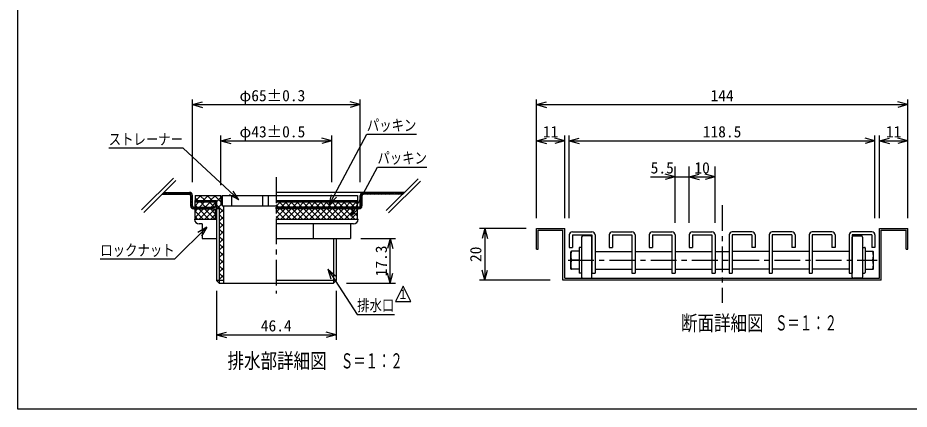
# Model space of a CAD drawing. Units: millimetres, scale not verified, with parts at other scales. Extents: x -1365 to 1365, y -930 to 870.
# Drawn here: x -1365 to 362, y -930 to -172 of the extents above; entities that cross this region are included whole.
import ezdxf
from ezdxf.enums import TextEntityAlignment as Align

# ---------------------------------------------------------------- set-up
doc = ezdxf.new("R2010")
doc.units = ezdxf.units.MM
doc.header["$LTSCALE"] = 10
doc.linetypes.add('CHAIN1', pattern=[8, 5, -1, 1, -1])
for name, color, linetype in [('0-7_枠細線', 5, 'Continuous'), ('0-8_枠中線', 5, 'Continuous'), ('1-2_極細2', 2, 'Continuous'), ('1-3_細線2', 4, 'Continuous'), ('1-5_寸法2', 7, 'Continuous')]:
    doc.layers.add(name, color=color, linetype=linetype)
doc.styles.add('ＭＳ ゴシック', font='')
doc.styles.get('ＭＳ ゴシック').set_extended_font_data('MS Gothic')

msp = doc.modelspace()

# ---------------------------------------------------------------- linework, layer by layer
at = {"layer": '0-7_枠細線'}
for p, q in [((-618.26, -691.32), (-633.26, -721.32)), ((-603.26, -721.32), (-618.26, -691.32)), ((-633.26, -721.32), (-603.26, -721.32))]:
    msp.add_line(p, q, dxfattribs=at)
at = {"layer": '0-8_枠中線'}
msp.add_lwpolyline([(-1365, -930), (-1365, 870), (1365, 870), (1365, -930)], close=True, dxfattribs=at)
at = {"layer": '1-2_極細2'}
for p, q in [((-1063.58, -482.24), (-1125.31, -543.97)), ((-589.37, -483.33), (-651.11, -545.07)), ((-1058.86, -486.95), (-1120.59, -548.69)), ((-584.66, -488.05), (-646.39, -549.78)), ((-1085.29, -513.38), (-1032.58, -513.38)), ((-1082.28, -513.38), (-1078.78, -509.88)), ((-1081.79, -509.88), (-1032.58, -509.88)), ((-1078.75, -513.38), (-1075.25, -509.88)), ((-1075.21, -513.38), (-1071.71, -509.88)), ((-1071.68, -513.38), (-1068.18, -509.88)), ((-1068.14, -513.38), (-1064.64, -509.88)), ((-1064.61, -513.38), (-1061.11, -509.88)), ((-1061.07, -513.38), (-1057.57, -509.88)), ((-1057.54, -513.38), (-1054.04, -509.88)), ((-1054, -513.38), (-1050.5, -509.88)), ((-1050.46, -513.38), (-1046.96, -509.88)), ((-1046.93, -513.38), (-1043.43, -509.88)), ((-1043.39, -513.38), (-1039.89, -509.88)), ((-1039.86, -513.38), (-1036.36, -509.88)), ((-1036.32, -513.38), (-1032.82, -509.88)), ((-1032.79, -513.38), (-1029.91, -510.51)), ((-1030.45, -514.58), (-1027.94, -512.08)), ((-1030.08, -517.75), (-1026.76, -514.43)), ((-1030.08, -515.88), (-1030.08, -535.88)), ((-1030.08, -521.28), (-1026.58, -517.78)), ((-1026.58, -535.88), (-1026.58, -515.88)), ((-1020.26, -525.88), (-1010.26, -515.88)), ((-1012.22, -515.88), (-1002.22, -525.88)), ((-1006.11, -525.88), (-996.11, -515.88)), ((-998.08, -515.88), (-988.08, -525.88)), ((-991.97, -525.88), (-981.97, -515.88)), ((-983.94, -515.88), (-971.58, -528.24)), ((-615.93, -509.88), (-864.08, -509.88)), ((-701.58, -516.03), (-695.44, -509.88)), ((-701.58, -535.88), (-701.58, -515.88)), ((-701.58, -519.56), (-698.08, -516.06)), ((-698.08, -515.88), (-698.08, -535.88)), ((-619.43, -513.38), (-695.58, -513.38)), ((-695.4, -513.38), (-691.9, -509.88)), ((-691.86, -513.38), (-688.36, -509.88)), ((-688.33, -513.38), (-684.83, -509.88)), ((-684.79, -513.38), (-681.29, -509.88)), ((-681.26, -513.38), (-677.76, -509.88)), ((-677.72, -513.38), (-674.22, -509.88)), ((-674.19, -513.38), (-670.69, -509.88)), ((-670.65, -513.38), (-667.15, -509.88)), ((-667.12, -513.38), (-663.62, -509.88)), ((-663.58, -513.38), (-660.08, -509.88)), ((-660.04, -513.38), (-656.54, -509.88)), ((-656.51, -513.38), (-653.01, -509.88)), ((-652.97, -513.38), (-649.47, -509.88)), ((-649.44, -513.38), (-645.94, -509.88)), ((-645.9, -513.38), (-642.4, -509.88)), ((-642.37, -513.38), (-638.87, -509.88)), ((-638.83, -513.38), (-635.33, -509.88)), ((-635.3, -513.38), (-631.8, -509.88)), ((-631.76, -513.38), (-628.26, -509.88)), ((-628.22, -513.38), (-624.72, -509.88)), ((-624.69, -513.38), (-621.19, -509.88)), ((-621.15, -513.38), (-617.65, -509.88)), ((-1030.08, -524.82), (-1026.58, -521.32)), ((-1030.08, -528.35), (-1026.58, -524.85)), ((-1030.08, -531.89), (-1026.58, -528.39)), ((-1030.08, -535.42), (-1026.58, -531.92)), ((-1029.52, -538.4), (-1026.58, -535.46)), ((-1021.58, -520.67), (-1016.36, -525.88)), ((-1021.58, -535.69), (-1014.27, -528.38)), ((-1021.58, -534.81), (-1018, -538.38)), ((-1012.96, -538.38), (-1002.96, -528.38)), ((-1011.03, -528.38), (-1001.03, -538.38)), ((-1001.64, -538.38), (-991.64, -528.38)), ((-994.06, -528.38), (-984.06, -538.38)), ((-990.33, -538.38), (-981.58, -529.63)), ((-980.08, -528.13), (-971.58, -519.63)), ((-980.08, -533.88), (-966.58, -547.38)), ((-978.69, -540.88), (-971.13, -533.33)), ((-864.08, -536.58), (-855.88, -528.38)), ((-864.08, -533.92), (-859.61, -538.38)), ((-858.3, -528.38), (-848.3, -538.38)), ((-854.57, -538.38), (-844.57, -528.38)), ((-846.99, -528.38), (-836.99, -538.38)), ((-843.25, -538.38), (-833.25, -528.38)), ((-835.67, -528.38), (-825.67, -538.38)), ((-831.94, -538.38), (-821.94, -528.38)), ((-824.36, -528.38), (-814.36, -538.38)), ((-820.62, -538.38), (-810.62, -528.38)), ((-813.04, -528.38), (-803.04, -538.38)), ((-809.31, -538.38), (-799.31, -528.38)), ((-801.73, -528.38), (-791.73, -538.38)), ((-798, -538.38), (-788, -528.38)), ((-790.42, -528.38), (-780.42, -538.38)), ((-786.68, -538.38), (-776.68, -528.38)), ((-779.1, -528.38), (-769.1, -538.38)), ((-775.37, -538.38), (-765.37, -528.38)), ((-767.79, -528.38), (-757.79, -538.38)), ((-764.06, -538.38), (-754.06, -528.38)), ((-756.48, -528.38), (-746.48, -538.38)), ((-752.74, -538.38), (-742.74, -528.38)), ((-745.16, -528.38), (-735.16, -538.38)), ((-741.43, -538.38), (-731.43, -528.38)), ((-733.85, -528.38), (-723.85, -538.38)), ((-730.12, -538.38), (-720.12, -528.38)), ((-722.53, -528.38), (-712.53, -538.38)), ((-718.8, -538.38), (-708.8, -528.38)), ((-711.22, -528.38), (-706.58, -533.03)), ((-706.22, -541.88), (-698.08, -533.74)), ((-701.58, -523.1), (-698.08, -519.6)), ((-701.58, -526.63), (-698.08, -523.13)), ((-701.58, -530.17), (-698.08, -526.67)), ((-701.58, -533.7), (-698.08, -530.2)), ((-1028, -540.42), (-1025.51, -537.93)), ((-1025.71, -541.66), (-1022.43, -538.38)), ((-1024.08, -538.38), (-986.58, -538.38)), ((-1022.4, -541.88), (-1018.9, -538.38)), ((-1021.58, -558.32), (-1005.14, -541.88)), ((-1021.58, -547), (-1016.46, -541.88)), ((-1021.58, -546.12), (-1005.82, -561.88)), ((-1018.86, -541.88), (-1015.36, -538.38)), ((-1015.32, -541.88), (-1011.82, -538.38)), ((-1014.5, -541.88), (-994.5, -561.88)), ((-1013.83, -561.88), (-993.83, -541.88)), ((-1011.79, -541.88), (-1008.29, -538.38)), ((-1008.25, -541.88), (-1004.75, -538.38)), ((-1004.72, -541.88), (-1001.22, -538.38)), ((-1003.19, -541.88), (-983.19, -561.88)), ((-1002.52, -561.88), (-982.52, -541.88)), ((-1001.18, -541.88), (-997.68, -538.38)), ((-997.65, -541.88), (-994.15, -538.38)), ((-994.11, -541.88), (-990.61, -538.38)), ((-991.88, -541.88), (-981.58, -552.18)), ((-991.2, -561.88), (-981.58, -552.26)), ((-990.58, -541.88), (-987.08, -538.38)), ((-987.04, -541.88), (-986.58, -541.42)), ((-975.08, -551.42), (-966.58, -542.92)), ((-704.08, -538.38), (-864.08, -538.38)), ((-864.08, -559.21), (-846.75, -541.88)), ((-864.08, -547.9), (-858.07, -541.88)), ((-864.08, -545.23), (-847.43, -561.88)), ((-856.11, -541.88), (-836.11, -561.88)), ((-855.44, -561.88), (-835.44, -541.88)), ((-844.8, -541.88), (-824.8, -561.88)), ((-844.12, -561.88), (-824.12, -541.88)), ((-833.49, -541.88), (-813.49, -561.88)), ((-832.81, -561.88), (-812.81, -541.88)), ((-822.17, -541.88), (-802.17, -561.88)), ((-821.5, -561.88), (-801.5, -541.88)), ((-810.86, -541.88), (-790.86, -561.88)), ((-810.18, -561.88), (-790.18, -541.88)), ((-799.54, -541.88), (-779.54, -561.88)), ((-798.87, -561.88), (-778.87, -541.88)), ((-788.23, -541.88), (-768.23, -561.88)), ((-787.56, -561.88), (-767.56, -541.88)), ((-776.92, -541.88), (-756.92, -561.88)), ((-776.24, -561.88), (-756.24, -541.88)), ((-765.6, -541.88), (-745.6, -561.88)), ((-764.93, -561.88), (-744.93, -541.88)), ((-754.29, -541.88), (-734.29, -561.88)), ((-753.62, -561.88), (-733.62, -541.88)), ((-742.98, -541.88), (-722.98, -561.88)), ((-742.3, -561.88), (-722.3, -541.88)), ((-741.58, -541.88), (-741.58, -538.38)), ((-741.58, -541.88), (-738.08, -538.38)), ((-738.04, -541.88), (-734.54, -538.38)), ((-734.51, -541.88), (-731.01, -538.38)), ((-731.66, -541.88), (-711.66, -561.88)), ((-730.99, -561.88), (-710.99, -541.88)), ((-730.97, -541.88), (-727.47, -538.38)), ((-727.44, -541.88), (-723.94, -538.38)), ((-723.9, -541.88), (-720.4, -538.38)), ((-720.36, -541.88), (-716.86, -538.38)), ((-720.35, -541.88), (-706.58, -555.65)), ((-719.67, -561.88), (-706.58, -548.79)), ((-716.83, -541.88), (-713.33, -538.38)), ((-713.29, -541.88), (-709.79, -538.38)), ((-709.76, -541.88), (-706.26, -538.38)), ((-709.03, -541.88), (-706.58, -544.34)), ((-707.49, -538.38), (-706.58, -537.47)), ((-702.47, -541.66), (-698.3, -537.5)), ((-1021.58, -557.44), (-1017.13, -561.88)), ((-975.08, -553.03), (-966.58, -561.53)), ((-975.08, -565.56), (-966.58, -557.06)), ((-975.08, -567.17), (-966.58, -575.67)), ((-864.08, -556.55), (-858.74, -561.88)), ((-708.36, -561.88), (-706.58, -560.1)), ((-975.08, -579.7), (-966.58, -571.2)), ((-975.08, -581.31), (-966.58, -589.81)), ((-975.08, -593.84), (-966.58, -585.34)), ((-360, -619.88), (-360, -579.88)), ((-360, -579.88), (-305, -579.88)), ((-356.5, -619.88), (-356.5, -583.38)), ((-356.5, -583.38), (-308.5, -583.38)), ((-308.5, -679.88), (-308.5, -583.38)), ((-305, -676.38), (-305, -579.88)), ((305, -676.38), (305, -579.88)), ((305, -579.88), (360, -579.88)), ((308.5, -679.88), (308.5, -583.38)), ((308.5, -583.38), (356.5, -583.38)), ((356.5, -619.88), (356.5, -583.38)), ((360, -619.88), (360, -579.88)), ((-975.08, -595.45), (-966.58, -603.95)), ((-975.08, -607.98), (-966.58, -599.48)), ((-975.08, -609.6), (-966.58, -618.1)), ((-975.08, -622.13), (-966.58, -613.63)), ((-360, -619.88), (-356.5, -619.88)), ((356.5, -619.88), (360, -619.88)), ((-975.08, -623.74), (-966.58, -632.24)), ((-975.08, -636.27), (-966.58, -627.77)), ((-975.08, -637.88), (-966.58, -646.38)), ((-975.08, -650.41), (-966.58, -641.91)), ((-975.08, -652.02), (-966.58, -660.52)), ((-975.08, -664.55), (-966.58, -656.05)), ((-277.23, -641.38), (-292.26, -641.38)), ((277.23, -641.38), (292.26, -641.38)), ((-975.08, -666.16), (-966.58, -674.66)), ((-975.08, -678.7), (-966.58, -670.2)), ((-975.08, -680.31), (-974.5, -680.88)), ((308.5, -679.88), (-308.5, -679.88)), ((-305, -676.38), (305, -676.38))]:
    msp.add_line(p, q, dxfattribs=at)
at = {"layer": '1-2_極細2', "linetype": 'CHAIN1'}
for p, q in [((-864.08, -480.54), (-864.08, -705.55)), ((0, -534.64), (0, -723.82)), ((-298.5, -641.38), (300.47, -641.38))]:
    msp.add_line(p, q, dxfattribs=at)
at = {"layer": '1-2_極細2'}
for points in [[(-1024.08, -541.88), (-986.58, -541.88), (-986.58, -538.38)], [(-704.08, -541.88), (-864.08, -541.88), (-864.08, -538.38)]]:
    msp.add_lwpolyline(points, dxfattribs=at)
for centre, radius, start, end in [((-1032.58, -515.88), 6, 0, 90), ((-1032.58, -515.88), 2.5, 0, 90), ((-695.58, -515.88), 6, 90, 180), ((-695.58, -515.88), 2.5, 90, 180), ((-1024.08, -535.88), 6, 180, 270), ((-1024.08, -535.88), 2.5, 180, 270), ((-704.08, -535.88), 2.5, 270, 360), ((-704.08, -535.88), 6, 270, 360), ((-254.47, -632.63), 38.79, 166.96433, 193.03802), ((254.47, -632.63), 38.79, 346.96198, 13.03567), ((-254.47, -650.14), 38.79, 166.96198, 193.03567), ((254.47, -650.14), 38.79, 346.96433, 13.03802)]:
    msp.add_arc(centre, radius, start, end, dxfattribs=at)
at = {"layer": '1-3_細線2'}
for p, q in [((-1021.58, -515.88), (-971.58, -515.88)), ((-1021.58, -515.88), (-1021.58, -525.88)), ((-971.58, -518.88), (-971.58, -515.88)), ((-968.58, -515.88), (-971.58, -518.88)), ((-968.58, -535.88), (-968.58, -515.88)), ((-968.58, -515.88), (-864.08, -515.88)), ((-950.83, -515.88), (-950.83, -535.88)), ((-890.83, -515.88), (-890.83, -535.88)), ((-879.58, -515.88), (-879.58, -535.88)), ((-864.08, -515.88), (-706.58, -515.88)), ((-706.58, -515.88), (-706.58, -525.88)), ((-1021.58, -525.88), (-980.08, -525.88)), ((-1021.58, -528.38), (-1021.58, -525.88)), ((-1021.58, -538.38), (-1021.58, -528.38)), ((-981.58, -538.38), (-981.58, -528.38)), ((-980.08, -525.88), (-980.08, -680.88)), ((-971.58, -518.88), (-971.58, -532.88)), ((-968.58, -535.88), (-971.58, -532.88)), ((-864.08, -525.88), (-706.58, -525.88)), ((-864.08, -528.38), (-706.58, -528.38)), ((-706.58, -528.38), (-706.58, -525.88)), ((-706.58, -538.38), (-706.58, -528.38)), ((-1021.58, -538.38), (-981.58, -538.38)), ((-1021.58, -541.88), (-981.58, -541.88)), ((-1021.58, -561.88), (-1021.58, -541.88)), ((-981.58, -561.88), (-981.58, -541.88)), ((-968.58, -535.88), (-864.08, -535.88)), ((-864.08, -538.38), (-706.58, -538.38)), ((-706.58, -561.88), (-706.58, -541.88)), ((-1022.58, -561.88), (-980.08, -561.88)), ((-1021.58, -561.88), (-980.08, -561.88)), ((-864.08, -561.88), (-705.58, -561.88)), ((-1007.83, -570.88), (-1013.58, -570.88)), ((-1007.83, -570.88), (-1007.83, -599.38)), ((-714.58, -570.88), (-864.08, -570.88)), ((-792.2, -599.38), (-792.2, -570.88)), ((-720.33, -570.88), (-720.33, -599.38)), ((-290.25, -586.38), (-252.25, -586.38)), ((-212.75, -586.38), (-174.75, -586.38)), ((-135.25, -586.38), (-97.25, -586.38)), ((-57.75, -586.38), (-19.75, -586.38)), ((57.75, -586.38), (19.75, -586.38)), ((135.25, -586.38), (97.25, -586.38)), ((212.75, -586.38), (174.75, -586.38)), ((290.25, -586.38), (252.25, -586.38)), ((-1007.83, -599.38), (-980.08, -599.38)), ((-864.08, -599.38), (-720.33, -599.38)), ((-753.08, -599.38), (-753.08, -685.88)), ((-748.08, -599.38), (-748.08, -680.88)), ((-296.25, -592.38), (-296.25, -616.38)), ((-290.25, -592.38), (-252.25, -592.38)), ((-290.25, -592.38), (-290.25, -616.38)), ((-272.25, -596.38), (-272.25, -673.88)), ((-254.75, -593.88), (-269.75, -593.88)), ((-252.25, -592.38), (-252.25, -666.38)), ((-252.25, -673.88), (-252.25, -596.38)), ((-246.25, -592.38), (-246.25, -666.38)), ((-218.75, -592.38), (-218.75, -616.38)), ((-212.75, -592.38), (-174.75, -592.38)), ((-212.75, -592.38), (-212.75, -616.38)), ((-174.75, -592.38), (-174.75, -666.38)), ((-168.75, -592.38), (-168.75, -666.38)), ((-141.25, -592.38), (-141.25, -616.38)), ((-135.25, -592.38), (-135.25, -616.38)), ((-91.25, -592.38), (-91.25, -666.38)), ((-63.75, -592.38), (-63.75, -616.38)), ((-57.75, -592.38), (-57.75, -616.38)), ((-13.75, -592.38), (-13.75, -666.38)), ((13.75, -592.38), (13.75, -666.38)), ((57.75, -592.38), (57.75, -616.38)), ((63.75, -592.38), (63.75, -616.38)), ((91.25, -592.38), (91.25, -666.38)), ((135.25, -592.38), (97.25, -592.38)), ((97.25, -592.38), (97.25, -666.38)), ((135.25, -592.38), (135.25, -616.38)), ((141.25, -592.38), (141.25, -616.38)), ((168.75, -592.38), (168.75, -666.38)), ((212.75, -592.38), (174.75, -592.38)), ((174.75, -592.38), (174.75, -666.38)), ((212.75, -592.38), (212.75, -616.38)), ((218.75, -592.38), (218.75, -616.38)), ((246.25, -592.38), (246.25, -666.38)), ((252.25, -592.38), (252.25, -666.38)), ((290.25, -592.38), (252.25, -592.38)), ((252.25, -673.88), (252.25, -596.38)), ((254.75, -593.88), (269.75, -593.88)), ((272.25, -596.38), (272.25, -673.88)), ((290.25, -592.38), (290.25, -616.38)), ((296.25, -592.38), (296.25, -616.38)), ((-296.25, -616.38), (-290.25, -616.38)), ((-277.23, -617.38), (-277.23, -643.88)), ((-272.25, -616.38), (-276.23, -616.38)), ((-218.75, -616.38), (-212.75, -616.38)), ((-141.25, -616.38), (-135.25, -616.38)), ((-63.75, -616.38), (-57.75, -616.38)), ((63.75, -616.38), (57.75, -616.38)), ((141.25, -616.38), (135.25, -616.38)), ((218.75, -616.38), (212.75, -616.38)), ((272.25, -616.38), (276.23, -616.38)), ((277.23, -617.38), (277.23, -643.88)), ((296.25, -616.38), (290.25, -616.38)), ((-293.26, -657.88), (-293.26, -624.88)), ((-277.23, -623.88), (-292.26, -623.88)), ((-246.25, -624.13), (-174.75, -624.13)), ((-168.75, -624.13), (-97.25, -624.13)), ((-91.25, -624.13), (-19.75, -624.13)), ((-13.75, -624.13), (13.75, -624.13)), ((91.25, -624.13), (19.75, -624.13)), ((168.75, -624.13), (97.25, -624.13)), ((246.25, -624.13), (174.75, -624.13)), ((252.25, -628.46), (252.25, -648.31)), ((277.23, -623.88), (292.26, -623.88)), ((293.26, -657.88), (293.26, -624.88)), ((-277.23, -643.88), (-277.23, -665.38)), ((277.23, -643.88), (277.23, -665.38)), ((-277.23, -658.88), (-292.26, -658.88)), ((-272.25, -666.38), (-276.23, -666.38)), ((-252.25, -666.38), (-246.25, -666.38)), ((-246.25, -658.63), (-174.75, -658.63)), ((-174.75, -666.38), (-168.75, -666.38)), ((-168.75, -658.63), (-97.25, -658.63)), ((-97.25, -666.38), (-91.25, -666.38)), ((-91.25, -658.63), (-19.75, -658.63)), ((-19.75, -666.38), (-13.75, -666.38)), ((-13.75, -658.63), (13.75, -658.63)), ((13.75, -666.38), (19.75, -666.38)), ((91.25, -658.63), (19.75, -658.63)), ((91.25, -666.38), (97.25, -666.38)), ((168.75, -658.63), (97.25, -658.63)), ((168.75, -666.38), (174.75, -666.38)), ((246.25, -658.63), (174.75, -658.63)), ((246.25, -666.38), (252.25, -666.38)), ((272.25, -666.38), (276.23, -666.38)), ((277.23, -658.88), (292.26, -658.88)), ((-966.58, -680.88), (-980.08, -680.88)), ((-975.08, -685.88), (-980.08, -680.88)), ((-975.08, -685.88), (-864.08, -685.88)), ((-748.08, -680.88), (-864.08, -680.88)), ((-864.08, -685.88), (-753.08, -685.88)), ((-753.08, -685.88), (-748.08, -680.88)), ((-269.75, -676.38), (-254.75, -676.38)), ((269.75, -676.38), (254.75, -676.38))]:
    msp.add_line(p, q, dxfattribs=at)
for points in [[(-1021.58, -528.38), (-981.58, -528.38), (-981.58, -525.88)], [(-980.08, -540.88), (-975.08, -540.88), (-975.08, -685.88)], [(-968.58, -535.88), (-966.58, -535.88), (-966.58, -685.88)], [(-135.25, -592.38), (-97.25, -592.38), (-97.25, -666.38)], [(-57.75, -592.38), (-19.75, -592.38), (-19.75, -666.38)], [(57.75, -592.38), (19.75, -592.38), (19.75, -666.38)]]:
    msp.add_lwpolyline(points, dxfattribs=at)
for centre, radius, start, end in [((-1013.58, -561.88), 9, 180, 270), ((-714.58, -561.88), 9, 270, 360), ((-290.25, -592.38), 6, 90, 180), ((-252.25, -592.38), 6, 360, 90), ((-212.75, -592.38), 6, 90, 180), ((-174.75, -592.38), 6, 360, 90), ((-135.25, -592.38), 6, 90, 180), ((-97.25, -592.38), 6, 360, 90), ((-57.75, -592.38), 6, 90, 180), ((-19.75, -592.38), 6, 360, 90), ((19.75, -592.38), 6, 90, 180), ((57.75, -592.38), 6, 0, 90), ((97.25, -592.38), 6, 90, 180), ((135.25, -592.38), 6, 0, 90), ((174.75, -592.38), 6, 90, 180), ((212.75, -592.38), 6, 0, 90), ((252.25, -592.38), 6, 90, 180), ((290.25, -592.38), 6, 0, 90), ((-269.75, -596.38), 2.5, 90, 180), ((-254.75, -596.38), 2.5, 0, 90), ((254.75, -596.38), 2.5, 90, 180), ((269.75, -596.38), 2.5, 0, 90), ((-276.23, -617.38), 1, 90, 180), ((276.23, -617.38), 1, 0, 90), ((-292.26, -624.88), 1, 90, 180), ((292.26, -624.88), 1, 0, 90), ((-292.26, -657.88), 1, 180, 270), ((-276.23, -665.38), 1, 180, 270), ((276.23, -665.38), 1, 270, 360), ((292.26, -657.88), 1, 270, 360), ((-269.75, -673.88), 2.5, 180, 270), ((-254.75, -673.88), 2.5, 270, 360), ((254.75, -673.88), 2.5, 180, 270), ((269.75, -673.88), 2.5, 270, 360)]:
    msp.add_arc(centre, radius, start, end, dxfattribs=at)
at = {"layer": '1-5_寸法2'}
for p, q in [((-1026.58, -489.88), (-1026.58, -329.88)), ((-1026.58, -339.88), (-1007.26, -334.71)), ((-1026.58, -339.88), (-1007.26, -345.06)), ((-1026.58, -339.88), (-701.58, -339.88)), ((-701.58, -339.88), (-720.9, -334.71)), ((-701.58, -339.88), (-720.9, -345.06)), ((-701.58, -489.88), (-701.58, -329.88)), ((-360, -559.88), (-360, -329.88)), ((-360, -339.88), (-340.68, -334.71)), ((-360, -339.88), (-340.68, -345.06)), ((-360, -339.88), (360, -339.88)), ((360, -339.88), (340.68, -334.71)), ((360, -339.88), (340.68, -345.06)), ((360, -559.88), (360, -329.88)), ((-971.58, -495.88), (-971.58, -399.88)), ((-971.58, -409.88), (-952.26, -404.71)), ((-971.58, -409.88), (-952.26, -415.06)), ((-971.58, -409.88), (-756.58, -409.88)), ((-756.58, -409.88), (-775.9, -404.71)), ((-756.58, -409.88), (-775.9, -415.06)), ((-756.58, -489.88), (-756.58, -399.88)), ((-360, -559.88), (-360, -399.88)), ((-360, -409.88), (-340.68, -404.71)), ((-360, -409.88), (-340.68, -415.06)), ((-360, -409.88), (-305, -409.88)), ((-305, -409.88), (-324.32, -404.71)), ((-305, -409.88), (-324.32, -415.06)), ((-305, -559.88), (-305, -399.88)), ((-296.25, -559.88), (-296.25, -399.88)), ((-296.25, -409.88), (-276.93, -404.71)), ((-296.25, -409.88), (-276.93, -415.06)), ((-296.25, -409.88), (296.25, -409.88)), ((296.25, -409.88), (276.93, -404.71)), ((296.25, -409.88), (276.93, -415.06)), ((296.25, -559.88), (296.25, -399.88)), ((305, -559.88), (305, -399.88)), ((305, -409.88), (324.32, -404.71)), ((305, -409.88), (324.32, -415.06)), ((305, -409.88), (360, -409.88)), ((360, -409.88), (340.68, -404.71)), ((360, -409.88), (340.68, -415.06)), ((360, -559.88), (360, -399.88)), ((-91.25, -568.88), (-91.25, -459.88)), ((-63.75, -568.88), (-63.75, -459.88)), ((-13.75, -568.88), (-13.75, -459.88)), ((-138.52, -479.88), (-63.75, -479.88)), ((-91.25, -479.88), (-110.57, -474.71)), ((-91.25, -479.88), (-110.57, -485.06)), ((-63.75, -479.88), (-44.43, -474.71)), ((-63.75, -479.88), (-44.43, -485.06)), ((-63.75, -479.88), (-13.75, -479.88)), ((-13.75, -479.88), (-33.07, -474.71)), ((-13.75, -479.88), (-33.07, -485.06)), ((-936.79, -524.13), (-954.5, -514.82)), ((-936.79, -524.13), (-947.48, -507.22)), ((-761.34, -533.88), (-756.82, -514.4)), ((-761.34, -533.88), (-747.68, -519.27)), ((-718.93, -556.17), (-714.41, -536.69)), ((-718.93, -556.17), (-705.27, -541.56)), ((-999.01, -577.35), (-1016.34, -587.35)), ((-999.01, -577.35), (-1009.01, -594.67)), ((-380, -579.88), (-470, -579.88)), ((-460, -579.88), (-465.18, -599.2)), ((-460, -579.88), (-454.82, -599.2)), ((-460, -579.88), (-460, -679.88)), ((-700.33, -599.38), (-633.08, -599.38)), ((-643.08, -599.38), (-648.25, -618.7)), ((-643.08, -599.38), (-637.9, -618.7)), ((-643.08, -685.88), (-643.08, -599.38)), ((-764.47, -658.49), (-749.6, -671.86)), ((-764.47, -658.49), (-758.28, -677.51)), ((-643.08, -685.88), (-648.25, -666.57)), ((-643.08, -685.88), (-637.9, -666.57)), ((-460, -679.88), (-465.18, -660.57)), ((-460, -679.88), (-454.82, -660.57)), ((-728.08, -685.88), (-633.08, -685.88)), ((-333.5, -679.88), (-470, -679.88)), ((-980.08, -700.9), (-980.08, -795.88)), ((-748.08, -700.9), (-748.08, -795.88)), ((-980.08, -785.88), (-960.76, -780.71)), ((-980.08, -785.88), (-960.76, -791.06)), ((-980.08, -785.88), (-748.08, -785.88)), ((-748.08, -785.88), (-767.4, -780.71)), ((-748.08, -785.88), (-767.4, -791.06))]:
    msp.add_line(p, q, dxfattribs=at)
for points in [[(-761.34, -533.88), (-688.57, -397.35), (-592.57, -397.35)], [(-936.79, -524.13), (-1044.76, -424.42), (-1188.76, -424.42)], [(-718.93, -556.17), (-668.06, -460.73), (-572.06, -460.73)], [(-999.01, -577.35), (-1061.11, -639.44), (-1205.11, -639.44)], [(-764.47, -658.49), (-707.29, -746.42), (-635.29, -746.42)]]:
    msp.add_lwpolyline(points, dxfattribs=at)

# ---------------------------------------------------------------- texts
at = {"layer": '0-7_枠細線', "style": 'ＭＳ ゴシック'}
for s, height, width, p in [('１', 18.33, 0.8, (-628.53, -721.94)), ('断面詳細図', 29.33, 0.8, (-79.73, -786.5)), ('Ｓ＝１：２', 29.33, 0.6, (102.6, -786.26)), ('排水部詳細図', 29.33, 0.8, (-958.6, -859.84)), ('Ｓ＝１：２', 29.33, 0.6, (-739.06, -859.84))]:
    msp.add_text(s, height=height, dxfattribs=dict(at, width=width)).set_placement(p, align=Align.BOTTOM_LEFT)
at = {"layer": '1-5_寸法2', "style": 'ＭＳ ゴシック'}
for s, p in [('φ65±0.3', (-935.33, -339.88)), ('144', (-22.5, -339.88)), ('φ43±0.5', (-935.33, -409.88)), ('11', (-347.5, -409.88)), ('118.5', (-37.5, -409.88)), ('11', (317.5, -409.88)), ('5.5', (-138.52, -479.88)), ('10', (-53.75, -479.88)), ('46.4', (-894.08, -785.88))]:
    msp.add_text(s, height=21.99, dxfattribs=at).set_placement(p, align=Align.BOTTOM_LEFT)
at = {"layer": '1-5_寸法2', "style": 'ＭＳ ゴシック', "width": 0.8}
for s, p in [('パッキン', (-688.57, -397.35)), ('ストレーナー', (-1188.76, -424.42)), ('パッキン', (-668.06, -460.73)), ('ロックナット', (-1205.11, -639.44)), ('排水口', (-707.29, -746.42))]:
    msp.add_text(s, height=21.99, dxfattribs=at).set_placement(p, align=Align.BOTTOM_LEFT)
at = {"layer": '1-5_寸法2', "style": 'ＭＳ ゴシック'}
for s, p in [('17.3', (-643.08, -672.63)), ('20', (-460, -644.88))]:
    msp.add_text(s, height=21.99, rotation=90, dxfattribs=at).set_placement(p, align=Align.BOTTOM_LEFT)

doc.saveas('drawing.dxf')
